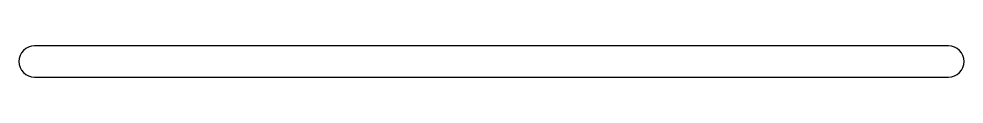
# Model space of a CAD drawing. Header units: millimetres. Extents: x 369 to 557, y 99 to 105.
import ezdxf

# ---------------------------------------------------------------- set-up
doc = ezdxf.new("R2010")
doc.units = ezdxf.units.MM

msp = doc.modelspace()

# ---------------------------------------------------------------- linework, layer by layer
msp.add_lwpolyline([(372.13, 98.83), (554.21, 98.83, 1), (554.21, 105.07), (372.13, 105.07, 1)], format="xyb", close=True)

doc.saveas('drawing.dxf')
